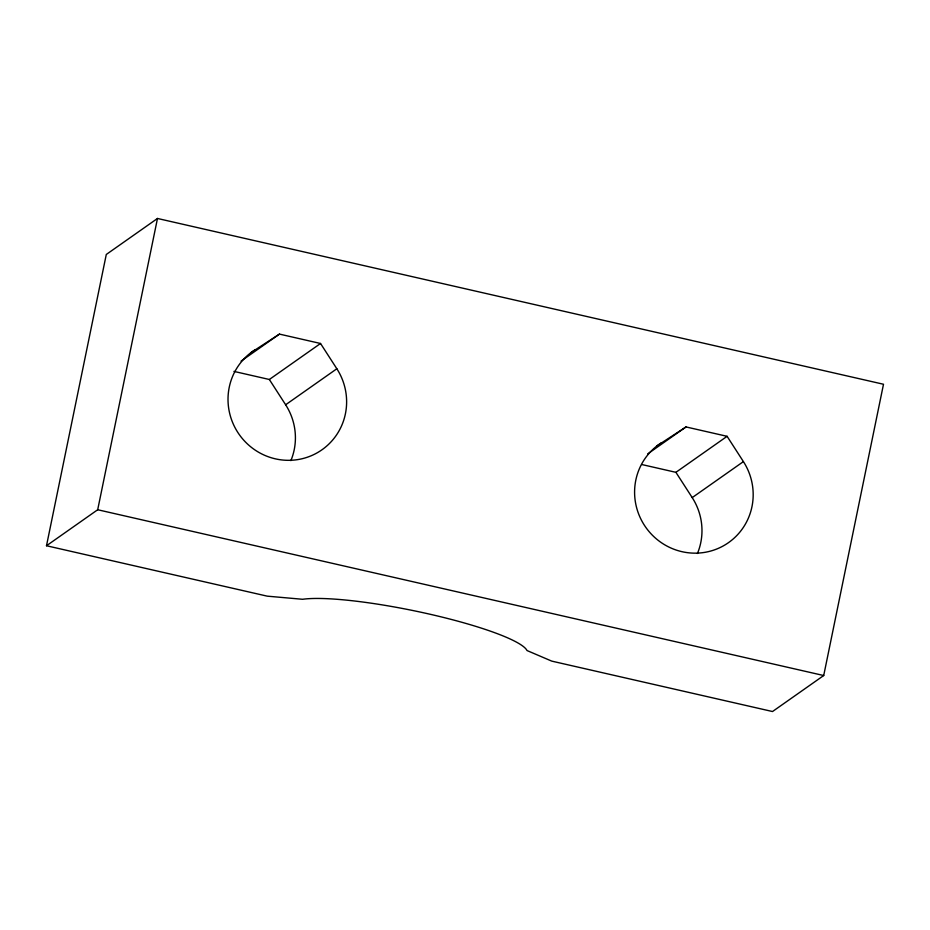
<?xml version="1.0" encoding="UTF-8"?>
<svg xmlns="http://www.w3.org/2000/svg" width="930" height="930" viewBox="0 0 930 930"><rect width="100%" height="100%" fill="white"/><g stroke="black" fill="none" stroke-linecap="round" stroke-linejoin="round"><path stroke-width="1.4" d="M46.5 545.747L106.287 254.471L157.484 218.469L883.5 384.253L823.713 675.529L772.516 711.531L551.769 661.125L527.008 650.535A120.354 18.414 11.6 0 0 429.986 614.23A120.354 18.414 11.6 0 0 302.599 599.28L267.236 596.153L46.5 545.747L97.697 509.745L157.484 218.469M251.216 352.47L279.465 334.103L320.536 343.484L336.846 368.768A60.171 58.857 54.9 0 1 319.932 451.155A60.171 58.857 54.9 0 1 237.789 432.392A60.171 58.857 54.9 0 1 254.704 350.005M241.068 361.107L279.465 334.103M233.93 371.396L269.34 379.487L320.536 343.484M290.881 460.641A60.171 58.857 54.9 0 0 285.638 404.771L336.846 368.768M656.615 446.121L686.026 426.94L727.097 436.321L743.407 461.606A60.171 58.857 54.9 0 1 726.493 543.992A60.171 58.857 54.9 0 1 644.362 525.229A60.171 58.857 54.9 0 1 661.265 442.854M647.629 453.945L686.026 426.94M641.909 464.558L675.901 472.324L727.097 436.321M697.442 553.478A60.171 58.857 54.9 0 0 692.211 497.608L743.407 461.606M97.697 509.745L823.713 675.529M675.901 472.324L692.211 497.608M269.34 379.487L285.638 404.771"/></g></svg>
